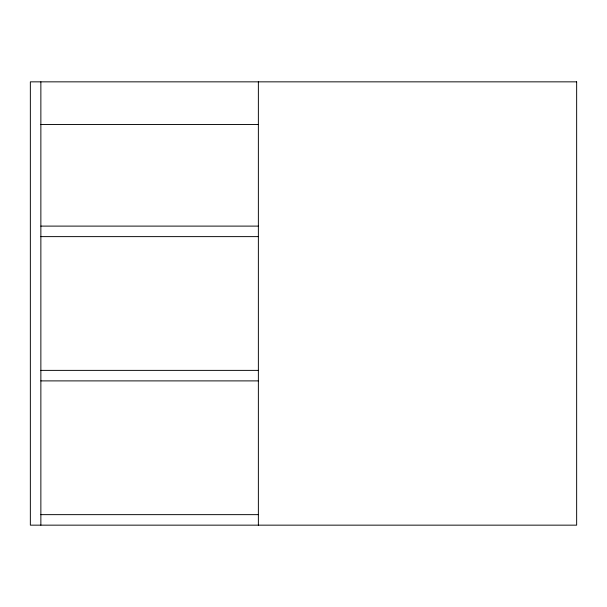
<?xml version="1.0" encoding="UTF-8"?>
<svg xmlns="http://www.w3.org/2000/svg" width="607" height="607" viewBox="0 0 607 607"><rect width="100%" height="100%" fill="white"/><g stroke="black" fill="none" stroke-linecap="round" stroke-linejoin="round"><path stroke-width="0.91" d="M40.866 124.465L258.37 124.465M40.866 226.108L258.415 226.108M40.866 236.624L258.415 236.624M40.866 370.376L258.415 370.376M40.866 380.893L258.415 380.893M40.866 514.645L258.37 514.645M258.37 81.846L258.37 525.154M40.866 81.846L40.866 525.154M576.65 81.846L30.35 81.846L30.35 525.154L576.65 525.154L576.65 81.846"/></g></svg>
